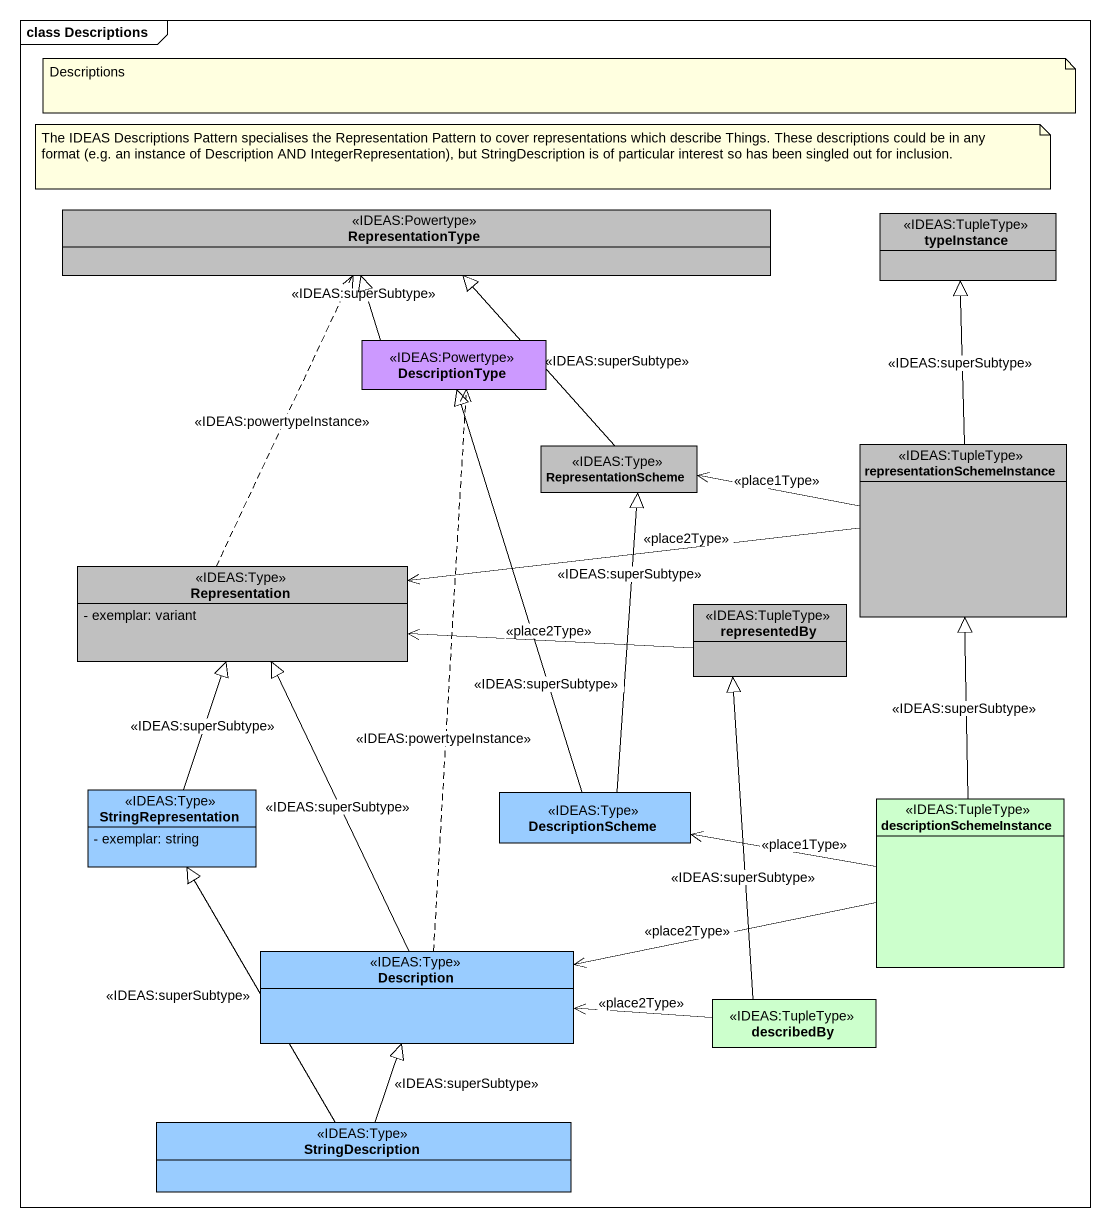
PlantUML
@startuml
mainframe class Descriptions
hide circle
hide empty members
skinparam classAttributeIconSize 0
class RepresentationType <<IDEAS:Powertype>> #C0C0C0
class typeInstance <<IDEAS:TupleType>> #C0C0C0
class DescriptionType <<IDEAS:Powertype>> #CC99FF
class RepresentationScheme <<IDEAS:Type>> #C0C0C0
class representationSchemeInstance <<IDEAS:TupleType>> #C0C0C0
class Representation <<IDEAS:Type>> #C0C0C0 {
  - exemplar: variant
}
class representedBy <<IDEAS:TupleType>> #C0C0C0
class StringRepresentation <<IDEAS:Type>> #99CCFF {
  - exemplar: string
}
class DescriptionScheme <<IDEAS:Type>> #99CCFF
class descriptionSchemeInstance <<IDEAS:TupleType>> #CCFFCC
class Description <<IDEAS:Type>> #99CCFF
class describedBy <<IDEAS:TupleType>> #CCFFCC
class StringDescription <<IDEAS:Type>> #99CCFF
DescriptionType -up-|> RepresentationType : <<IDEAS:superSubtype>>
RepresentationScheme -up-|> RepresentationType : <<IDEAS:superSubtype>>
representationSchemeInstance -up-|> typeInstance : <<IDEAS:superSubtype>>
representationSchemeInstance -left-> RepresentationScheme : <<place1Type>>
representationSchemeInstance -left-> Representation : <<place2Type>>
Representation .up.> RepresentationType : <<IDEAS:powertypeInstance>>
representedBy -left-> Representation : <<place2Type>>
StringRepresentation -up-|> Representation : <<IDEAS:superSubtype>>
DescriptionScheme -up-|> DescriptionType : <<IDEAS:superSubtype>>
DescriptionScheme -up-|> RepresentationScheme : <<IDEAS:superSubtype>>
descriptionSchemeInstance -up-|> representationSchemeInstance : <<IDEAS:superSubtype>>
descriptionSchemeInstance -left-> DescriptionScheme : <<place1Type>>
descriptionSchemeInstance -left-> Description : <<place2Type>>
Description .up.> DescriptionType : <<IDEAS:powertypeInstance>>
Description -up-|> Representation : <<IDEAS:superSubtype>>
describedBy -up-|> representedBy : <<IDEAS:superSubtype>>
describedBy -left-> Description : <<place2Type>>
StringDescription -up-|> StringRepresentation : <<IDEAS:superSubtype>>
StringDescription -up-|> Description : <<IDEAS:superSubtype>>
note as N1
  Descriptions
end note
note as N2
  The IDEAS Descriptions Pattern specialises the Representation Pattern to cover representations which describe Things. These descriptions could be in any format (e.g. an instance of Description AND IntegerRepresentation), but StringDescription is of particular interest so has been singled out for inclusion.
end note
@enduml
